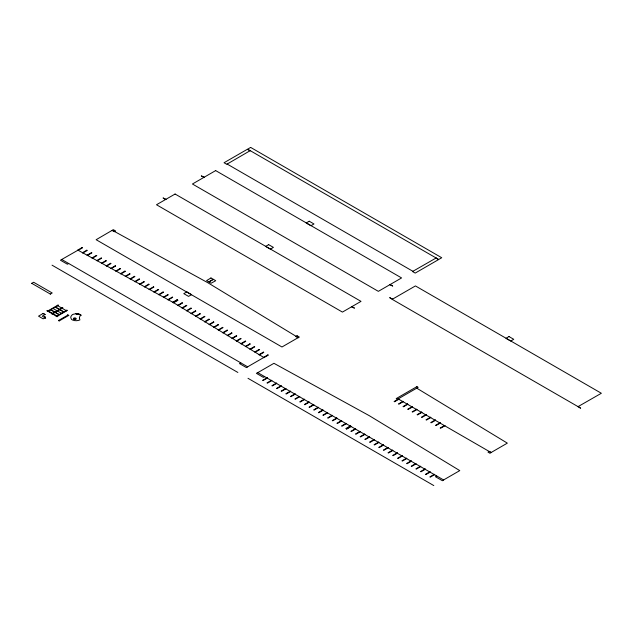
<?xml version="1.0" encoding="UTF-8"?>
<svg xmlns="http://www.w3.org/2000/svg" width="633" height="633" viewBox="0 0 633 633"><rect width="100%" height="100%" fill="white"/><g stroke="black" fill="none" stroke-linecap="round" stroke-linejoin="round"><path stroke-width="0.95" d="M75.992 313.667L76.609 313.873M250.296 150.599L226.749 164.295L224.05 162.736L247.329 149.301L250.027 150.86M31.721 283.307L50.379 294.084M31.769 283.323L33.628 282.255L52.207 292.976L50.308 294.123M68.688 263.494L67.415 264.23L60.444 260.21L77.994 250.185L173.228 302.487L263.819 357.471L247.558 366.863M43.218 313.375L38.534 316.16L43.179 318.842L45.046 317.766M45.157 314.593L43.131 313.43M56.97 310.748L53.101 308.516M67.636 314.854L68.878 315.645M173.015 302.574L177.541 300.034M240.769 362.844L239.488 363.579L246.459 367.607L247.732 366.863L61.725 259.475M436.216 257.94L412.494 271.533L415.193 273.092L438.542 259.609L435.844 258.058M257.678 372.702L273.939 363.31L369.174 415.62L459.772 470.604L443.511 479.988M264.634 376.627L263.36 377.363L256.389 373.335L257.671 372.6L443.686 479.996L442.404 480.732L435.433 476.712L436.715 475.969M346.298 428.786L350.761 426.207M346.37 428.826L350.832 426.246M76.712 313.881L76.743 313.881A2.508 1.448 0 0 1 77.171 313.913L77.669 313.992A5.048 2.912 0 0 1 79.252 314.387L79.711 314.593A2.374 1.369 0 0 1 79.964 314.712L79.964 314.712M76.546 313.873L76.007 313.723M76.269 313.644L76.894 313.683A16.672 9.63 0 0 1 77.669 313.754L78.049 313.802A3.054 1.764 0 0 1 78.595 313.913A6.86 3.956 0 0 1 80.486 314.775M80.162 314.815L80.201 314.83A3.695 2.136 0 0 1 80.707 315.147L80.739 315.179A4.083 2.358 0 0 1 81.016 315.424L81.23 315.361A3.529 2.041 0 0 0 80.62 314.823L80.518 314.759M112.397 230.317L207.64 282.619L298.23 337.611L281.97 346.995L96.137 239.709L113.339 229.668L115.633 230.99L114.351 231.725L112.065 230.404M227.073 164.01L412.993 271.351M204.285 177.264L201.302 175.871L204 177.43M390.031 284.502L392.729 286.061L389.746 284.668M578.253 406.505L580.667 408.23L577.969 406.671L601.35 393.267L415.43 285.926L392.199 299.338L578.119 406.679M166.028 199.348L163.053 197.955L165.751 199.514M351.782 306.586L354.48 308.144L351.497 306.752M398.157 398.885L491.073 452.532L507.334 443.14L416.736 388.156M52.041 265.172L237.866 372.457M247.986 378.297L433.811 485.582M57.31 305.486L66.6 310.85M55.506 307.132L59.375 309.363L55.427 307.171M59.89 309.664L63.759 311.895M59.811 309.703L63.68 311.942M57.492 311.048L61.433 313.24M50.854 309.814L54.731 312.045L50.782 309.853M55.245 312.346L59.114 314.577M55.166 312.386L59.035 314.625M58.553 320.472L59.28 320.86M43.179 313.477L45.038 314.546L42.253 316.16L45.671 318.122L44.808 317.901M74.401 318.905L74.987 319.372A0.855 0.498 0 0 0 75.928 319.04L75.367 318.494L74.425 318.826M79.402 317.877L79.877 319.926A5.926 3.426 0 0 1 71.529 319.459L70.793 317.703A9.258 5.341 0 0 1 71.031 316.31L72.336 314.641A5.926 3.426 0 0 1 80.684 315.107L79.623 316.824A12.383 7.153 0 0 0 79.402 317.877M210.955 277.966L206.595 280.609L211.129 283.22L215.711 280.704L213.503 279.367L208.922 281.883L213.274 279.24L210.955 277.966M250.652 147.418L247.63 149.159L438.709 259.483L441.731 257.734L250.652 147.418M82.053 247.598L77.598 250.17L78.017 250.415L82.472 247.835L82.053 247.598M175.088 194.022L156.501 204.752L342.429 312.093L361.008 301.363L175.088 194.022M215.663 170.594L192.432 184.005L378.352 291.346L401.583 277.934L215.663 170.594M86.816 250.209L82.353 252.789L82.773 253.026L87.235 250.454L86.816 250.209M91.5 252.614L87.037 255.186L87.457 255.431L91.92 252.852L91.5 252.614M96.382 255.423L91.92 257.995L92.339 258.24L96.802 255.661L96.382 255.423M101.201 258.003L96.746 260.574L97.165 260.82L101.62 258.24L101.201 258.003M105.933 260.63L101.478 263.209L101.897 263.447L106.352 260.875L105.933 260.63M110.617 263.296L106.154 265.868L106.573 266.113L111.036 263.534L110.617 263.296M115.222 265.813L110.767 268.384L111.186 268.629L115.641 266.05L115.222 265.813M47.325 310.407L46.882 310.661L57.35 316.706L57.793 316.445L47.325 310.407M120.167 268.503L115.712 271.082L116.132 271.32L120.587 268.748L120.167 268.503M58.007 305.074L47.277 311.27L47.744 311.539L58.473 305.343L58.007 305.074M44.524 316.579L45.078 316.896L44.524 316.579M124.938 271.114L120.476 273.693L120.895 273.931L125.358 271.359L124.938 271.114M62.438 307.622L51.708 313.818L52.175 314.087L62.904 307.891L62.438 307.622M129.71 273.725L125.247 276.305L125.666 276.542L130.129 273.97L129.71 273.725M66.853 310.178L56.123 316.373L56.582 316.642L67.312 310.447L66.853 310.178M134.489 276.328L130.034 278.908L130.453 279.145L134.908 276.574L134.489 276.328M67.881 315.092L58.481 320.512L59.185 320.915L68.578 315.495L67.881 315.092M139.181 278.987L134.726 281.558L135.145 281.804L139.6 279.232L139.181 278.987M143.913 281.622L139.45 284.193L139.869 284.439L144.332 281.867L143.913 281.622M148.771 284.177L144.316 286.749L144.735 286.994L149.19 284.423L148.771 284.177M153.479 286.828L149.024 289.4L149.443 289.645L153.898 287.065L153.479 286.828M158.274 289.423L153.811 291.995L154.23 292.24L158.693 289.669L158.274 289.423M163.077 292.011L158.622 294.582L159.041 294.828L163.496 292.256L163.077 292.011M167.824 294.638L163.361 297.209L163.781 297.455L168.243 294.883L167.824 294.638M172.287 297.122L167.824 299.694L168.243 299.939L172.706 297.36L172.287 297.122M186.814 291.9L183.792 293.649L188.539 296.386L191.57 294.646L186.814 291.9M268.653 244.654L265.623 246.395L270.378 249.141L273.409 247.392L268.653 244.654M309.228 221.226L306.198 222.974L310.953 225.72L313.976 223.971L309.228 221.226M177.05 299.757L172.595 302.329L173.497 302.851L177.96 300.279L177.05 299.757M182.106 302.788L177.644 305.367L178.063 305.604L182.526 303.033L182.106 302.788M186.403 305.367L181.948 307.939L182.367 308.184L186.822 305.604L186.403 305.367M190.952 308.105L186.498 310.676L186.917 310.922L191.372 308.35L190.952 308.105M195.439 310.882L190.976 313.454L191.395 313.699L195.858 311.12L195.439 310.882M199.941 313.644L195.478 316.223L195.898 316.46L200.36 313.889L199.941 313.644M204.522 316.365L200.06 318.937L200.479 319.182L204.942 316.603L204.522 316.365M208.953 319.174L204.491 321.746L204.91 321.991L209.373 319.412L208.953 319.174M213.511 321.904L209.056 324.476L209.476 324.721L213.93 322.142L213.511 321.904M218.116 324.61L213.653 327.182L214.073 327.427L218.535 324.848L218.116 324.61M222.626 327.372L218.163 329.943L218.583 330.189L223.045 327.609L222.626 327.372M227.144 330.125L222.681 332.697L223.101 332.942L227.564 330.371L227.144 330.125M231.67 332.879L227.207 335.45L227.627 335.696L232.089 333.124L231.67 332.879M236.338 335.735L231.876 338.307L232.295 338.552L236.758 335.973L236.338 335.735M240.698 338.394L236.236 340.965L236.655 341.211L241.118 338.639L240.698 338.394M245.303 341.1L240.849 343.672L241.268 343.917L245.723 341.337L245.303 341.1M249.869 343.83L245.406 346.401L245.826 346.647L250.288 344.075L249.869 343.83M254.331 346.615L249.877 349.187L250.296 349.432L254.751 346.86L254.331 346.615M259.198 349.432L254.735 352.003L255.154 352.249L259.617 349.677L259.198 349.432M263.352 352.138L258.897 354.709L259.316 354.955L263.771 352.375L263.352 352.138M297.067 335.743L295.785 336.479L298.08 337.8L299.354 337.065L297.067 335.743M267.886 354.884L263.423 357.455L263.842 357.7L268.305 355.129L267.886 354.884M389.809 297.708L392.507 299.267L389.809 297.708M267.047 377.782L262.584 380.354L263.004 380.599L267.458 378.028L267.047 377.782M271.462 380.33L266.999 382.91L267.419 383.147L271.881 380.575L271.462 380.33M276.336 383.147L271.874 385.719L272.293 385.964L276.756 383.384L276.336 383.147M280.981 385.829L276.518 388.401L276.938 388.646L281.4 386.067L280.981 385.829M285.625 388.512L281.163 391.083L281.582 391.329L286.045 388.749L285.625 388.512M290.27 391.194L285.815 393.766L286.235 394.011L290.689 391.431L290.27 391.194M294.915 393.876L290.46 396.448L290.879 396.693L295.334 394.114L294.915 393.876M299.338 396.424L294.875 399.004L295.294 399.241L299.757 396.669L299.338 396.424M304.212 399.241L299.749 401.813L300.169 402.058L304.631 399.478L304.212 399.241M308.857 401.923L304.394 404.495L304.813 404.74L309.276 402.161L308.857 401.923M313.501 404.606L309.039 407.177L309.458 407.423L313.921 404.843L313.501 404.606M318.146 407.288L313.683 409.86L314.103 410.105L318.565 407.525L318.146 407.288M322.79 409.97L318.336 412.542L318.755 412.787L323.21 410.208L322.79 409.97M327.293 412.566L322.838 415.145L323.257 415.383L327.712 412.811L327.293 412.566M332.08 415.335L327.625 417.907L328.044 418.152L332.499 415.572L332.08 415.335M336.732 418.017L332.27 420.589L332.689 420.834L337.152 418.255L336.732 418.017M341.377 420.7L336.914 423.271L337.334 423.517L341.796 420.937L341.377 420.7M346.022 423.382L341.559 425.954L341.978 426.199L346.441 423.619L346.022 423.382M416.918 386.628L396.195 398.592L397.429 399.304L418.152 387.341L416.918 386.628M350.342 425.969L345.879 428.541L346.789 429.063L351.252 426.492L350.342 425.969M398.568 398.94L394.106 401.512L394.525 401.757L398.988 399.178L398.568 398.94M508.995 336.558L505.965 338.307L510.72 341.052L513.743 339.304L508.995 336.558M355.311 428.747L350.856 431.318L351.275 431.564L355.73 428.984L355.311 428.747M402.936 401.362L398.474 403.941L398.893 404.178L403.356 401.607L402.936 401.362M359.955 431.429L355.501 434.001L355.92 434.246L360.375 431.666L359.955 431.429M407.478 403.989L403.023 406.56L403.443 406.805L407.897 404.234L407.478 403.989M364.6 434.111L360.145 436.683L360.565 436.928L365.019 434.349L364.6 434.111M412.123 406.671L407.668 409.242L408.087 409.488L412.542 406.916L412.123 406.671M416.617 409.266L412.154 411.838L412.574 412.083L417.036 409.504L416.617 409.266M369.253 436.794L364.79 439.365L365.209 439.611L369.672 437.031L369.253 436.794M374.04 439.555L369.577 442.127L369.996 442.372L374.459 439.793L374.04 439.555M421.562 412.115L417.1 414.694L417.519 414.931L421.982 412.36L421.562 412.115M425.914 414.631L421.451 417.202L421.871 417.448L426.333 414.868L425.914 414.631M378.542 442.15L374.079 444.73L374.499 444.967L378.961 442.396L378.542 442.15M430.464 417.258L426.001 419.829L426.42 420.075L430.883 417.503L430.464 417.258M383.187 444.833L378.724 447.412L379.143 447.65L383.606 445.078L383.187 444.833M435.203 419.995L430.741 422.567L431.16 422.812L435.623 420.233L435.203 419.995M387.831 447.515L383.369 450.095L383.788 450.332L388.251 447.76L387.831 447.515M392.476 450.198L388.021 452.777L388.44 453.014L392.895 450.443L392.476 450.198M439.998 422.765L435.544 425.336L435.963 425.582L440.418 423.01L439.998 422.765M397.12 452.88L392.666 455.459L393.085 455.697L397.54 453.125L397.12 452.88M444.643 425.447L440.188 428.019L440.608 428.264L445.062 425.685L444.643 425.447M401.995 455.697L397.54 458.268L397.959 458.514L402.414 455.942L401.995 455.697M406.418 458.245L401.955 460.824L402.374 461.061L406.837 458.49L406.418 458.245M411.062 460.927L406.6 463.506L407.019 463.744L411.482 461.172L411.062 460.927M415.707 463.609L411.244 466.189L411.664 466.426L416.126 463.854L415.707 463.609M420.352 466.292L415.889 468.871L416.308 469.108L420.771 466.537L420.352 466.292M424.996 468.974L420.541 471.553L420.961 471.791L425.416 469.219L424.996 468.974M429.87 471.791L425.416 474.362L425.835 474.608L430.29 472.036L429.87 471.791M434.293 474.339L429.831 476.918L430.25 477.155L434.705 474.584L434.293 474.339M489.262 451.392L487.988 452.128L489.966 453.275L491.248 452.532L489.262 451.392M74.077 319.349A1.345 0.775 0 0 0 76.095 318.684A1.345 0.775 0 0 0 74.085 318.003A1.345 0.775 0 0 0 74.077 319.349"/></g></svg>
